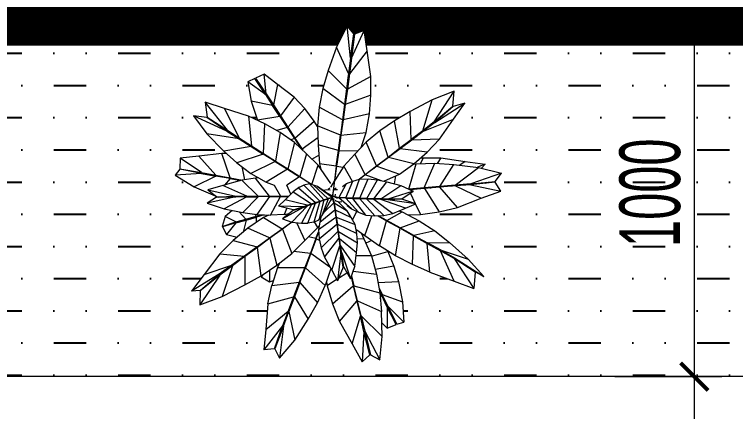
# Model space of a CAD drawing. Header units: inches. Extents: x 274208 to 641690, y -81912 to 129129.
# Drawn here: x 416568 to 418530, y 95626 to 96706 of the extents above; entities that cross this region are included whole.
import ezdxf

# ---------------------------------------------------------------- set-up
doc = ezdxf.new("R2010")
doc.units = ezdxf.units.IN
doc.header["$MEASUREMENT"] = 0
doc.set_wipeout_variables(frame=1)
doc.header["$PDMODE"] = 3
doc.linetypes.add('$1$HIDDEN', pattern=[0.375, 0.25, -0.125])
for name, color, linetype, lineweight in [('03.Manh', 251, 'Continuous', 13), ('08.Dim', 156, 'Continuous', 15), ('NOI THAT-Interior', 8, 'Continuous', 13)]:
    doc.layers.add(name, color=color, linetype=linetype, lineweight=lineweight)
doc.layers.add('1.TKC-VatLieu', color=7, linetype='Continuous')
doc.styles.add('TT5_Text Dim', font='hoatbif.shx', dxfattribs={"width": 0.6})
doc.dimstyles.new('TT5_Dim 1-75', dxfattribs={"dimscale": 75, "dimtxt": 2.2, "dimasz": 1, "dimexe": 1, "dimexo": 0.5, "dimgap": 0.5, "dimtad": 1, "dimdec": 0, "dimzin": 0, "dimdsep": 46, "dimtxsty": 'TT5_Text Dim', "dimblk": 'ARCHTICK', "dimcen": 0, "dimdle": 1, "dimclrd": 256, "dimclre": 256, "dimclrt": 1, "dimadec": 0, "dimazin": 0, "dimtfac": 0.015, "dimtdec": 0, "dimtix": 1, "dimtmove": 2, "dimatfit": 3, "dimldrblk": 'DOT', "dimfxl": 1, "dimtolj": 1, "dimtzin": 0, "dimlwd": -1, "dimlwe": -1, "dimarcsym": 1})

# ---------------------------------------------------------------- blocks, each defined once
blk = doc.blocks.new('cay03')
at = {"color": 0}
blk.add_wipeout([(-14565.900601, -4425.866432), (-14565.900405, -4425.866554), (-14565.899488, -4425.867263), (-14565.898872, -4425.867984), (-14565.898434, -4425.868509), (-14565.898586, -4425.868885), (-14565.898705, -4425.869177), (-14565.899496, -4425.869074), (-14565.900276, -4425.868845), (-14565.900106, -4425.869202), (-14565.899467, -4425.87094), (-14565.900075, -4425.870874), (-14565.90009, -4425.870892), (-14565.900004, -4425.871424), (-14565.900754, -4425.870915), (-14565.901476, -4425.870262), (-14565.901562, -4425.870343), (-14565.901683, -4425.872041), (-14565.902136, -4425.872073), (-14565.902366, -4425.872273), (-14565.902865, -4425.87152), (-14565.903272, -4425.870681), (-14565.903292, -4425.870639), (-14565.903307, -4425.87062), (-14565.903307, -4425.870596), (-14565.903325, -4425.87055), (-14565.903323, -4425.870624), (-14565.903551, -4425.871014), (-14565.903809, -4425.870336), (-14565.903885, -4425.87001), (-14565.904121, -4425.870313), (-14565.904514, -4425.870441), (-14565.904355, -4425.869892), (-14565.904259, -4425.869473), (-14565.904162, -4425.869056), (-14565.904107, -4425.868815), (-14565.904116, -4425.868721), (-14565.904194, -4425.869049), (-14565.904296, -4425.869467), (-14565.904396, -4425.869884), (-14565.904537, -4425.87044), (-14565.904843, -4425.870286), (-14565.904969, -4425.869854), (-14565.905617, -4425.870584), (-14565.907087, -4425.871798), (-14565.907068, -4425.871447), (-14565.907089, -4425.871437), (-14565.907649, -4425.871482), (-14565.907355, -4425.87056), (-14565.906919, -4425.86963), (-14565.90658, -4425.868963), (-14565.906603, -4425.868961), (-14565.906557, -4425.868924), (-14565.906517, -4425.868858), (-14565.906623, -4425.868949), (-14565.906828, -4425.868622), (-14565.906786, -4425.868456), (-14565.906983, -4425.868526), (-14565.907717, -4425.868718), (-14565.908748, -4425.868848), (-14565.909578, -4425.868957), (-14565.909543, -4425.868532), (-14565.909556, -4425.868513), (-14565.909556, -4425.868513), (-14565.909556, -4425.868513), (-14565.909556, -4425.868513), (-14565.909556, -4425.868513), (-14565.909556, -4425.868513), (-14565.909556, -4425.868513), (-14565.909556, -4425.868513), (-14565.909556, -4425.868513), (-14565.909556, -4425.868513), (-14565.909556, -4425.868513), (-14565.909543, -4425.868532), (-14565.909556, -4425.868513), (-14565.909938, -4425.868335), (-14565.90923, -4425.867689), (-14565.908401, -4425.867113), (-14565.907754, -4425.866717), (-14565.907073, -4425.866378), (-14565.906924, -4425.866321), (-14565.907089, -4425.866294), (-14565.907828, -4425.866105), (-14565.908543, -4425.865851), (-14565.909468, -4425.865381), (-14565.910218, -4425.865006), (-14565.90995, -4425.864673), (-14565.908988, -4425.864883), (-14565.908369, -4425.865001), (-14565.90775, -4425.86512), (-14565.907499, -4425.865168), (-14565.907567, -4425.865123), (-14565.907743, -4425.865088), (-14565.908361, -4425.864965), (-14565.908979, -4425.864842), (-14565.909949, -4425.86465), (-14565.910165, -4425.864289), (-14565.909218, -4425.864152), (-14565.90867, -4425.864145), (-14565.908891, -4425.863939), (-14565.908755, -4425.86356), (-14565.90804, -4425.863895), (-14565.90754, -4425.864116), (-14565.90739, -4425.864183), (-14565.907267, -4425.864199), (-14565.907524, -4425.864082), (-14565.908021, -4425.863857), (-14565.908748, -4425.863537), (-14565.908681, -4425.863248), (-14565.907858, -4425.863266), (-14565.90703, -4425.863407), (-14565.906403, -4425.863563), (-14565.905792, -4425.863786), (-14565.905764, -4425.8638), (-14565.905982, -4425.863476), (-14565.906363, -4425.86281), (-14565.906702, -4425.862123), (-14565.907102, -4425.861151), (-14565.907429, -4425.860366), (-14565.906774, -4425.860285), (-14565.906187, -4425.861113), (-14565.905859, -4425.861647), (-14565.905531, -4425.862183), (-14565.905204, -4425.862718), (-14565.904876, -4425.863254), (-14565.904548, -4425.863788), (-14565.904336, -4425.864138), (-14565.904335, -4425.864114), (-14565.904536, -4425.863779), (-14565.90486, -4425.863242), (-14565.905186, -4425.862704), (-14565.90551, -4425.862167), (-14565.905834, -4425.861629), (-14565.90616, -4425.861092), (-14565.90676, -4425.86027), (-14565.906961, -4425.859937), (-14565.906239, -4425.860544), (-14565.905526, -4425.861271), (-14565.905041, -4425.861852), (-14565.904601, -4425.862474), (-14565.904351, -4425.862903), (-14565.904347, -4425.862404), (-14565.904269, -4425.861646), (-14565.904123, -4425.860901), (-14565.903794, -4425.859917), (-14565.903534, -4425.85912), (-14565.903166, -4425.859336), (-14565.903191, -4425.859721), (-14565.903157, -4425.859649), (-14565.903142, -4425.859333), (-14565.902817, -4425.859066), (-14565.902581, -4425.859855), (-14565.902419, -4425.859708), (-14565.90228, -4425.860505), (-14565.902101, -4425.861491), (-14565.902062, -4425.862198), (-14565.902068, -4425.862308), (-14565.901841, -4425.862028), (-14565.901344, -4425.861519), (-14565.900555, -4425.860921), (-14565.899921, -4425.860432), (-14565.900041, -4425.860906), (-14565.900661, -4425.86167), (-14565.900689, -4425.861709), (-14565.900645, -4425.861715), (-14565.900632, -4425.861696), (-14565.900023, -4425.860918), (-14565.899427, -4425.860837), (-14565.899734, -4425.861746), (-14565.900178, -4425.862652), (-14565.900522, -4425.863304), (-14565.900911, -4425.863919), (-14565.901347, -4425.864486), (-14565.901547, -4425.864692), (-14565.900949, -4425.864465), (-14565.900203, -4425.864304), (-14565.899447, -4425.864215), (-14565.898689, -4425.864193), (-14565.897656, -4425.8643), (-14565.896821, -4425.864381), (-14565.896951, -4425.864786), (-14565.897924, -4425.864938), (-14565.898545, -4425.86505), (-14565.89885, -4425.865105), (-14565.898668, -4425.865109), (-14565.898539, -4425.865087), (-14565.897918, -4425.864978), (-14565.896944, -4425.864808), (-14565.896613, -4425.865068), (-14565.897447, -4425.865537), (-14565.898383, -4425.865911), (-14565.899104, -4425.866152), (-14565.899844, -4425.866328)], dxfattribs=at)
for p, q in [((-14565.902817, -4425.859066), (-14565.903188, -4425.86032)), ((-14565.903142, -4425.859333), (-14565.902817, -4425.859066)), ((-14565.902542, -4425.859983), (-14565.902817, -4425.859066)), ((-14565.903794, -4425.859917), (-14565.903534, -4425.85912)), ((-14565.903231, -4425.860318), (-14565.903534, -4425.85912)), ((-14565.903534, -4425.85912), (-14565.903166, -4425.859336)), ((-14565.903166, -4425.859336), (-14565.903231, -4425.860318)), ((-14565.903188, -4425.86032), (-14565.903142, -4425.859333)), ((-14565.903192, -4425.859721), (-14565.903158, -4425.859653)), ((-14565.906961, -4425.859937), (-14565.906239, -4425.860544)), ((-14565.90616, -4425.861092), (-14565.906961, -4425.859937)), ((-14565.90676, -4425.86027), (-14565.906961, -4425.859937)), ((-14565.904123, -4425.860901), (-14565.903794, -4425.859917)), ((-14565.903256, -4425.860947), (-14565.903794, -4425.859917)), ((-14565.90322, -4425.86095), (-14565.902542, -4425.859983)), ((-14565.902582, -4425.859856), (-14565.902419, -4425.859708)), ((-14565.902381, -4425.860979), (-14565.902542, -4425.859983)), ((-14565.902419, -4425.859708), (-14565.902538, -4425.860017)), ((-14565.90228, -4425.860505), (-14565.902419, -4425.859708)), ((-14565.906774, -4425.860285), (-14565.907429, -4425.860366)), ((-14565.906774, -4425.860285), (-14565.906187, -4425.861113)), ((-14565.90616, -4425.861092), (-14565.90676, -4425.86027)), ((-14565.906187, -4425.861113), (-14565.907429, -4425.860366)), ((-14565.907102, -4425.861151), (-14565.907429, -4425.860366)), ((-14565.906239, -4425.860544), (-14565.905526, -4425.861271)), ((-14565.905834, -4425.861629), (-14565.906239, -4425.860544)), ((-14565.903231, -4425.860318), (-14565.903256, -4425.860947)), ((-14565.903188, -4425.86032), (-14565.90322, -4425.86095)), ((-14565.90228, -4425.860505), (-14565.902423, -4425.860727)), ((-14565.902101, -4425.861491), (-14565.90228, -4425.860505)), ((-14565.900661, -4425.86167), (-14565.899921, -4425.860432)), ((-14565.900555, -4425.860921), (-14565.899921, -4425.860432)), ((-14565.899921, -4425.860432), (-14565.900041, -4425.860906)), ((-14565.900632, -4425.861696), (-14565.899427, -4425.860837)), ((-14565.900023, -4425.860918), (-14565.899427, -4425.860837)), ((-14565.899427, -4425.860837), (-14565.899734, -4425.861746)), ((-14565.907102, -4425.861151), (-14565.905859, -4425.861647)), ((-14565.906702, -4425.862123), (-14565.907102, -4425.861151)), ((-14565.906187, -4425.861113), (-14565.905859, -4425.861647)), ((-14565.905834, -4425.861629), (-14565.90616, -4425.861092)), ((-14565.904269, -4425.861646), (-14565.904123, -4425.860901)), ((-14565.904123, -4425.860901), (-14565.903283, -4425.861577)), ((-14565.903256, -4425.860947), (-14565.903283, -4425.861577)), ((-14565.903231, -4425.861156), (-14565.903262, -4425.861077)), ((-14565.90322, -4425.86095), (-14565.90325, -4425.861578)), ((-14565.90325, -4425.861578), (-14565.902381, -4425.860979)), ((-14565.902302, -4425.861735), (-14565.902381, -4425.860979)), ((-14565.901344, -4425.861519), (-14565.900555, -4425.860921)), ((-14565.900994, -4425.862153), (-14565.900555, -4425.860921)), ((-14565.900041, -4425.860906), (-14565.900661, -4425.86167)), ((-14565.900632, -4425.861696), (-14565.900023, -4425.860918)), ((-14565.90551, -4425.862167), (-14565.905526, -4425.861271)), ((-14565.905041, -4425.861852), (-14565.905526, -4425.861271)), ((-14565.905531, -4425.862183), (-14565.905859, -4425.861647)), ((-14565.905834, -4425.861629), (-14565.90551, -4425.862167)), ((-14565.904347, -4425.862404), (-14565.904269, -4425.861646)), ((-14565.903308, -4425.862206), (-14565.904269, -4425.861646)), ((-14565.903283, -4425.861577), (-14565.903308, -4425.862206)), ((-14565.90325, -4425.861578), (-14565.90328, -4425.862208)), ((-14565.90328, -4425.862208), (-14565.902302, -4425.861735)), ((-14565.902101, -4425.861491), (-14565.902312, -4425.861646)), ((-14565.902292, -4425.862496), (-14565.902302, -4425.861735)), ((-14565.902062, -4425.862198), (-14565.902101, -4425.861491)), ((-14565.901841, -4425.862028), (-14565.901344, -4425.861519)), ((-14565.901344, -4425.861519), (-14565.901328, -4425.862638)), ((-14565.900661, -4425.86167), (-14565.900994, -4425.862153)), ((-14565.900632, -4425.861696), (-14565.900968, -4425.862178)), ((-14565.90069, -4425.861709), (-14565.900646, -4425.861715)), ((-14565.905041, -4425.861852), (-14565.905186, -4425.862704)), ((-14565.904601, -4425.862474), (-14565.905041, -4425.861852)), ((-14565.90327, -4425.861991), (-14565.903299, -4425.861957)), ((-14565.902292, -4425.862586), (-14565.901841, -4425.862028)), ((-14565.901841, -4425.862028), (-14565.901661, -4425.863121)), ((-14565.900968, -4425.862178), (-14565.899734, -4425.861746)), ((-14565.900869, -4425.861969), (-14565.900805, -4425.861943)), ((-14565.899734, -4425.861746), (-14565.900178, -4425.862652)), ((-14565.906702, -4425.862123), (-14565.905531, -4425.862183)), ((-14565.906702, -4425.862123), (-14565.906363, -4425.86281)), ((-14565.905204, -4425.862718), (-14565.905531, -4425.862183)), ((-14565.905186, -4425.862704), (-14565.90551, -4425.862167)), ((-14565.903308, -4425.862206), (-14565.903334, -4425.862801)), ((-14565.90328, -4425.862208), (-14565.903311, -4425.862837)), ((-14565.902062, -4425.862198), (-14565.902295, -4425.862321)), ((-14565.902068, -4425.862309), (-14565.902062, -4425.862198)), ((-14565.900994, -4425.862153), (-14565.901328, -4425.862638)), ((-14565.900968, -4425.862178), (-14565.901306, -4425.862659)), ((-14565.90486, -4425.863242), (-14565.904601, -4425.862474)), ((-14565.904216, -4425.863136), (-14565.904601, -4425.862474)), ((-14565.904351, -4425.862906), (-14565.904347, -4425.862404)), ((-14565.903923, -4425.862586), (-14565.904347, -4425.862404)), ((-14565.90407, -4425.863003), (-14565.903918, -4425.862577)), ((-14565.903918, -4425.862577), (-14565.903703, -4425.863134)), ((-14565.903918, -4425.862577), (-14565.903708, -4425.863705)), ((-14565.903915, -4425.862589), (-14565.903473, -4425.862777)), ((-14565.903302, -4425.862632), (-14565.903325, -4425.862611)), ((-14565.903311, -4425.862837), (-14565.902292, -4425.862496)), ((-14565.902686, -4425.863192), (-14565.902292, -4425.862586)), ((-14565.902301, -4425.8626), (-14565.902292, -4425.862496)), ((-14565.902292, -4425.862586), (-14565.901996, -4425.863606)), ((-14565.901188, -4425.862434), (-14565.901136, -4425.862417)), ((-14565.906363, -4425.86281), (-14565.905204, -4425.862718)), ((-14565.906363, -4425.86281), (-14565.905982, -4425.863476)), ((-14565.904876, -4425.863254), (-14565.905204, -4425.862718)), ((-14565.905186, -4425.862704), (-14565.90486, -4425.863242)), ((-14565.903685, -4425.863134), (-14565.903404, -4425.86266)), ((-14565.903404, -4425.86266), (-14565.903675, -4425.863707)), ((-14565.903151, -4425.863158), (-14565.903404, -4425.86266)), ((-14565.903311, -4425.862837), (-14565.903312, -4425.862843)), ((-14565.901328, -4425.862638), (-14565.901661, -4425.863121)), ((-14565.901642, -4425.86314), (-14565.901306, -4425.862659)), ((-14565.901497, -4425.862882), (-14565.901456, -4425.862873)), ((-14565.901306, -4425.862659), (-14565.900178, -4425.862652)), ((-14565.900178, -4425.862652), (-14565.900522, -4425.863304)), ((-14565.904536, -4425.863779), (-14565.904216, -4425.863136)), ((-14565.904265, -4425.863527), (-14565.90407, -4425.863003)), ((-14565.90417, -4425.863268), (-14565.904216, -4425.863136)), ((-14565.90407, -4425.863003), (-14565.903685, -4425.863987)), ((-14565.903703, -4425.863134), (-14565.903708, -4425.863705)), ((-14565.903685, -4425.863134), (-14565.903675, -4425.863707)), ((-14565.903657, -4425.863989), (-14565.903151, -4425.863158)), ((-14565.902983, -4425.863712), (-14565.903151, -4425.863158)), ((-14565.90295, -4425.863836), (-14565.902686, -4425.863192)), ((-14565.90233, -4425.864089), (-14565.902686, -4425.863192)), ((-14565.901661, -4425.863121), (-14565.901996, -4425.863606)), ((-14565.90198, -4425.863619), (-14565.901642, -4425.86314)), ((-14565.901642, -4425.86314), (-14565.900522, -4425.863304)), ((-14565.908748, -4425.863537), (-14565.908681, -4425.863248)), ((-14565.908681, -4425.863248), (-14565.908021, -4425.863857)), ((-14565.907858, -4425.863266), (-14565.908681, -4425.863248)), ((-14565.907524, -4425.864082), (-14565.907858, -4425.863266)), ((-14565.90703, -4425.863407), (-14565.907858, -4425.863266)), ((-14565.906403, -4425.863563), (-14565.90703, -4425.863407)), ((-14565.907028, -4425.864231), (-14565.90703, -4425.863407)), ((-14565.905982, -4425.863476), (-14565.904876, -4425.863254)), ((-14565.905982, -4425.863476), (-14565.905556, -4425.864109)), ((-14565.904548, -4425.863788), (-14565.904876, -4425.863254)), ((-14565.90486, -4425.863242), (-14565.904536, -4425.863779)), ((-14565.904154, -4425.863228), (-14565.904188, -4425.863217)), ((-14565.903706, -4425.863361), (-14565.903682, -4425.863368)), ((-14565.903076, -4425.86341), (-14565.902748, -4425.86334)), ((-14565.901782, -4425.863296), (-14565.901747, -4425.863289)), ((-14565.900522, -4425.863304), (-14565.900911, -4425.863919)), ((-14565.908891, -4425.863939), (-14565.908755, -4425.86356)), ((-14565.908755, -4425.86356), (-14565.90804, -4425.863895)), ((-14565.908748, -4425.863537), (-14565.908021, -4425.863857)), ((-14565.906403, -4425.863563), (-14565.906503, -4425.864322)), ((-14565.905792, -4425.863786), (-14565.906403, -4425.863563)), ((-14565.905957, -4425.864451), (-14565.905792, -4425.863786)), ((-14565.905766, -4425.863799), (-14565.905792, -4425.863786)), ((-14565.905556, -4425.864109), (-14565.904548, -4425.863788)), ((-14565.904337, -4425.864136), (-14565.904548, -4425.863788)), ((-14565.904536, -4425.863779), (-14565.904337, -4425.864112)), ((-14565.904328, -4425.863891), (-14565.904265, -4425.863527)), ((-14565.903662, -4425.86427), (-14565.904265, -4425.863527)), ((-14565.903708, -4425.863705), (-14565.903685, -4425.863987)), ((-14565.903675, -4425.863707), (-14565.903657, -4425.863989)), ((-14565.903638, -4425.864272), (-14565.902983, -4425.863712)), ((-14565.902881, -4425.864092), (-14565.902983, -4425.863712)), ((-14565.901996, -4425.863606), (-14565.90233, -4425.864089)), ((-14565.902316, -4425.8641), (-14565.90198, -4425.863619)), ((-14565.902068, -4425.863711), (-14565.902041, -4425.863706)), ((-14565.90198, -4425.863619), (-14565.900911, -4425.863919)), ((-14565.90804, -4425.863895), (-14565.908891, -4425.863939)), ((-14565.908669, -4425.864147), (-14565.908891, -4425.863939)), ((-14565.90804, -4425.863895), (-14565.90754, -4425.864116)), ((-14565.908021, -4425.863857), (-14565.907524, -4425.864082)), ((-14565.90434, -4425.864252), (-14565.904328, -4425.863891)), ((-14565.90364, -4425.864553), (-14565.904328, -4425.863891)), ((-14565.903685, -4425.863987), (-14565.903662, -4425.86427)), ((-14565.903655, -4425.864043), (-14565.903682, -4425.864037)), ((-14565.903657, -4425.863989), (-14565.903638, -4425.864272)), ((-14565.902927, -4425.863927), (-14565.902663, -4425.864572)), ((-14565.900911, -4425.863919), (-14565.901347, -4425.864486)), ((-14565.910165, -4425.864289), (-14565.909218, -4425.864152)), ((-14565.908979, -4425.864842), (-14565.910165, -4425.864289)), ((-14565.909949, -4425.86465), (-14565.910165, -4425.864289)), ((-14565.909218, -4425.864152), (-14565.908209, -4425.86414)), ((-14565.908361, -4425.864965), (-14565.909218, -4425.864152)), ((-14565.90745, -4425.864175), (-14565.908209, -4425.86414)), ((-14565.907743, -4425.865088), (-14565.908209, -4425.86414)), ((-14565.907679, -4425.864165), (-14565.90754, -4425.864116)), ((-14565.90739, -4425.864183), (-14565.90754, -4425.864116)), ((-14565.907266, -4425.8642), (-14565.907524, -4425.864082)), ((-14565.906696, -4425.864275), (-14565.90745, -4425.864175)), ((-14565.907127, -4425.86521), (-14565.90745, -4425.864175)), ((-14565.905952, -4425.864451), (-14565.906696, -4425.864275)), ((-14565.90653, -4425.865218), (-14565.906696, -4425.864275)), ((-14565.905113, -4425.864692), (-14565.905556, -4425.864109)), ((-14565.905113, -4425.864692), (-14565.904327, -4425.864368)), ((-14565.90434, -4425.864252), (-14565.903618, -4425.864836)), ((-14565.904297, -4425.864611), (-14565.90434, -4425.864252)), ((-14565.903662, -4425.86427), (-14565.90364, -4425.864553)), ((-14565.903638, -4425.864272), (-14565.90362, -4425.864554)), ((-14565.90362, -4425.864554), (-14565.902881, -4425.864092)), ((-14565.902826, -4425.864459), (-14565.902881, -4425.864092)), ((-14565.90233, -4425.864089), (-14565.902663, -4425.864572)), ((-14565.902653, -4425.864581), (-14565.902316, -4425.8641)), ((-14565.902401, -4425.864216), (-14565.902422, -4425.864222)), ((-14565.902405, -4425.864227), (-14565.902401, -4425.864216)), ((-14565.902401, -4425.864216), (-14565.902387, -4425.86417)), ((-14565.902358, -4425.864128), (-14565.902334, -4425.864126)), ((-14565.902316, -4425.8641), (-14565.901347, -4425.864486)), ((-14565.900949, -4425.864465), (-14565.900203, -4425.864304)), ((-14565.900203, -4425.864304), (-14565.900403, -4425.865386)), ((-14565.900203, -4425.864304), (-14565.899447, -4425.864215)), ((-14565.899447, -4425.864215), (-14565.899784, -4425.865274)), ((-14565.899447, -4425.864215), (-14565.898689, -4425.864193)), ((-14565.898689, -4425.864193), (-14565.899165, -4425.865162)), ((-14565.898689, -4425.864193), (-14565.897656, -4425.8643)), ((-14565.897656, -4425.8643), (-14565.898545, -4425.86505)), ((-14565.897656, -4425.8643), (-14565.896821, -4425.864381)), ((-14565.908979, -4425.864842), (-14565.909949, -4425.86465)), ((-14565.90524, -4425.864735), (-14565.905952, -4425.864451)), ((-14565.905952, -4425.864451), (-14565.905916, -4425.865071)), ((-14565.905329, -4425.864411), (-14565.905421, -4425.864663)), ((-14565.904297, -4425.864611), (-14565.903595, -4425.865119)), ((-14565.904157, -4425.864904), (-14565.904297, -4425.864611)), ((-14565.90364, -4425.864553), (-14565.903618, -4425.864836)), ((-14565.90362, -4425.864554), (-14565.9036, -4425.864837)), ((-14565.9036, -4425.864837), (-14565.902826, -4425.864459)), ((-14565.902833, -4425.864838), (-14565.902653, -4425.864581)), ((-14565.902663, -4425.864572), (-14565.902827, -4425.864811)), ((-14565.902826, -4425.864814), (-14565.902826, -4425.864459)), ((-14565.902683, -4425.8646), (-14565.902692, -4425.864635)), ((-14565.902653, -4425.864581), (-14565.901812, -4425.864964)), ((-14565.901347, -4425.864486), (-14565.901812, -4425.864964)), ((-14565.901545, -4425.864691), (-14565.900949, -4425.864465)), ((-14565.901023, -4425.865498), (-14565.900949, -4425.864465)), ((-14565.897924, -4425.864938), (-14565.896821, -4425.864381)), ((-14565.896821, -4425.864381), (-14565.896951, -4425.864786)), ((-14565.90995, -4425.864673), (-14565.910218, -4425.865006)), ((-14565.908988, -4425.864883), (-14565.910218, -4425.865006)), ((-14565.90995, -4425.864673), (-14565.908988, -4425.864883)), ((-14565.908988, -4425.864883), (-14565.908369, -4425.865001)), ((-14565.908361, -4425.864965), (-14565.908979, -4425.864842)), ((-14565.90524, -4425.864735), (-14565.905252, -4425.865006)), ((-14565.905005, -4425.864834), (-14565.90524, -4425.864735)), ((-14565.904847, -4425.865038), (-14565.905113, -4425.864692)), ((-14565.904157, -4425.864904), (-14565.903573, -4425.865402)), ((-14565.904009, -4425.865188), (-14565.904157, -4425.864904)), ((-14565.903628, -4425.864712), (-14565.903609, -4425.864714)), ((-14565.903595, -4425.865119), (-14565.903618, -4425.864836)), ((-14565.9036, -4425.864837), (-14565.903581, -4425.865119)), ((-14565.903581, -4425.865119), (-14565.902826, -4425.864814)), ((-14565.902897, -4425.865087), (-14565.902826, -4425.864814)), ((-14565.90277, -4425.864747), (-14565.902784, -4425.864747)), ((-14565.901642, -4425.86561), (-14565.901666, -4425.864814)), ((-14565.897924, -4425.864938), (-14565.898545, -4425.86505)), ((-14565.896951, -4425.864786), (-14565.897924, -4425.864938)), ((-14565.897918, -4425.864978), (-14565.896944, -4425.864808)), ((-14565.896944, -4425.864808), (-14565.896613, -4425.865068)), ((-14565.909468, -4425.865381), (-14565.910218, -4425.865006)), ((-14565.909468, -4425.865381), (-14565.908369, -4425.865001)), ((-14565.908543, -4425.865851), (-14565.90775, -4425.86512)), ((-14565.90775, -4425.86512), (-14565.908369, -4425.865001)), ((-14565.908361, -4425.864965), (-14565.907743, -4425.865088)), ((-14565.907828, -4425.866105), (-14565.907131, -4425.865238)), ((-14565.907131, -4425.865238), (-14565.90775, -4425.86512)), ((-14565.907743, -4425.865088), (-14565.907127, -4425.86521)), ((-14565.907565, -4425.865124), (-14565.907499, -4425.865168)), ((-14565.906767, -4425.865309), (-14565.907131, -4425.865238)), ((-14565.906723, -4425.865291), (-14565.907127, -4425.86521)), ((-14565.907127, -4425.86524), (-14565.907107, -4425.865215)), ((-14565.906848, -4425.865339), (-14565.906348, -4425.865149)), ((-14565.906348, -4425.865149), (-14565.905786, -4425.865048)), ((-14565.905487, -4425.865685), (-14565.906348, -4425.865149)), ((-14565.905786, -4425.865048), (-14565.9054, -4425.865003)), ((-14565.905196, -4425.865717), (-14565.905786, -4425.865048)), ((-14565.904904, -4425.865751), (-14565.9054, -4425.865003)), ((-14565.9054, -4425.865003), (-14565.905023, -4425.865008)), ((-14565.905023, -4425.865008), (-14565.904656, -4425.865068)), ((-14565.904613, -4425.865784), (-14565.905023, -4425.865008)), ((-14565.904656, -4425.865068), (-14565.904368, -4425.865211)), ((-14565.904321, -4425.865818), (-14565.904656, -4425.865068)), ((-14565.904467, -4425.865163), (-14565.904119, -4425.864979)), ((-14565.904028, -4425.865851), (-14565.904368, -4425.865211)), ((-14565.904368, -4425.865211), (-14565.904089, -4425.865363)), ((-14565.904009, -4425.865188), (-14565.903552, -4425.865684)), ((-14565.903872, -4425.865357), (-14565.904009, -4425.865188)), ((-14565.903573, -4425.865402), (-14565.903595, -4425.865119)), ((-14565.903581, -4425.865119), (-14565.903563, -4425.865402)), ((-14565.903563, -4425.865402), (-14565.902897, -4425.865087)), ((-14565.902977, -4425.86535), (-14565.902897, -4425.865087)), ((-14565.902904, -4425.865108), (-14565.902279, -4425.865429)), ((-14565.901812, -4425.864964), (-14565.902279, -4425.865429)), ((-14565.899165, -4425.865162), (-14565.899784, -4425.865274)), ((-14565.899159, -4425.865194), (-14565.899779, -4425.865302)), ((-14565.899618, -4425.865244), (-14565.899586, -4425.865268)), ((-14565.898545, -4425.86505), (-14565.899165, -4425.865162)), ((-14565.899162, -4425.865162), (-14565.899115, -4425.865187)), ((-14565.898539, -4425.865087), (-14565.899159, -4425.865194)), ((-14565.899159, -4425.865194), (-14565.898383, -4425.865911)), ((-14565.898973, -4425.865128), (-14565.898771, -4425.865129)), ((-14565.898851, -4425.865105), (-14565.898664, -4425.86511)), ((-14565.897918, -4425.864978), (-14565.898539, -4425.865087)), ((-14565.898539, -4425.865087), (-14565.897447, -4425.865537)), ((-14565.897918, -4425.864978), (-14565.896613, -4425.865068)), ((-14565.896613, -4425.865068), (-14565.897447, -4425.865537)), ((-14565.908543, -4425.865851), (-14565.909468, -4425.865381)), ((-14565.906363, -4425.865596), (-14565.906848, -4425.865339)), ((-14565.905779, -4425.865652), (-14565.906848, -4425.865339)), ((-14565.906801, -4425.865824), (-14565.906587, -4425.865478)), ((-14565.904089, -4425.865363), (-14565.903716, -4425.865696)), ((-14565.903737, -4425.865884), (-14565.904089, -4425.865363)), ((-14565.903573, -4425.865402), (-14565.903552, -4425.865684)), ((-14565.903563, -4425.865402), (-14565.903544, -4425.865684)), ((-14565.903544, -4425.865684), (-14565.902977, -4425.86535)), ((-14565.902279, -4425.865429), (-14565.903099, -4425.866002)), ((-14565.903091, -4425.865518), (-14565.902977, -4425.86535)), ((-14565.902262, -4425.865724), (-14565.90231, -4425.865451)), ((-14565.901023, -4425.865498), (-14565.901642, -4425.86561)), ((-14565.90164, -4425.865625), (-14565.90102, -4425.865518)), ((-14565.900403, -4425.865386), (-14565.901023, -4425.865498)), ((-14565.900399, -4425.865409), (-14565.90102, -4425.865518)), ((-14565.90102, -4425.865518), (-14565.900601, -4425.866432)), ((-14565.900986, -4425.865492), (-14565.900971, -4425.86551)), ((-14565.900529, -4425.865409), (-14565.900511, -4425.865429)), ((-14565.899784, -4425.865274), (-14565.900403, -4425.865386)), ((-14565.899779, -4425.865302), (-14565.900399, -4425.865409)), ((-14565.900399, -4425.865409), (-14565.899844, -4425.866328)), ((-14565.900077, -4425.865328), (-14565.900055, -4425.86535)), ((-14565.899779, -4425.865302), (-14565.899104, -4425.866152)), ((-14565.897447, -4425.865537), (-14565.898383, -4425.865911)), ((-14565.906363, -4425.865615), (-14565.906907, -4425.865875)), ((-14565.905781, -4425.865683), (-14565.906907, -4425.865875)), ((-14565.906465, -4425.866085), (-14565.905488, -4425.865713)), ((-14565.906363, -4425.865596), (-14565.905779, -4425.865652)), ((-14565.906363, -4425.865615), (-14565.905781, -4425.865683)), ((-14565.905982, -4425.865661), (-14565.90597, -4425.865634)), ((-14565.905919, -4425.866351), (-14565.905196, -4425.865742)), ((-14565.905781, -4425.865683), (-14565.905488, -4425.865713)), ((-14565.905779, -4425.865652), (-14565.905487, -4425.865685)), ((-14565.905543, -4425.866473), (-14565.904904, -4425.865772)), ((-14565.905196, -4425.865742), (-14565.905488, -4425.865713)), ((-14565.905487, -4425.865685), (-14565.905196, -4425.865717)), ((-14565.905317, -4425.865704), (-14565.905325, -4425.86573)), ((-14565.905196, -4425.865717), (-14565.904904, -4425.865751)), ((-14565.904904, -4425.865772), (-14565.905196, -4425.865742)), ((-14565.905167, -4425.866546), (-14565.904612, -4425.865801)), ((-14565.904904, -4425.865751), (-14565.904613, -4425.865784)), ((-14565.904612, -4425.865801), (-14565.904904, -4425.865772)), ((-14565.904799, -4425.866561), (-14565.904322, -4425.865832)), ((-14565.904672, -4425.865778), (-14565.904676, -4425.865796)), ((-14565.904321, -4425.865818), (-14565.904613, -4425.865784)), ((-14565.904322, -4425.865832), (-14565.904612, -4425.865801)), ((-14565.90403, -4425.865862), (-14565.904322, -4425.865832)), ((-14565.904028, -4425.865851), (-14565.904321, -4425.865818)), ((-14565.903716, -4425.865696), (-14565.903697, -4425.865566)), ((-14565.90367, -4425.865819), (-14565.903714, -4425.86568)), ((-14565.903639, -4425.865805), (-14565.903662, -4425.86584)), ((-14565.903573, -4425.86573), (-14565.90351, -4425.865828)), ((-14565.903552, -4425.865586), (-14565.90356, -4425.865588)), ((-14565.90351, -4425.865828), (-14565.903552, -4425.865684)), ((-14565.903544, -4425.865684), (-14565.903507, -4425.865829)), ((-14565.903542, -4425.865722), (-14565.903519, -4425.865784)), ((-14565.903536, -4425.865744), (-14565.903517, -4425.865796)), ((-14565.90351, -4425.865828), (-14565.903462, -4425.86594)), ((-14565.903507, -4425.865829), (-14565.903393, -4425.865806)), ((-14565.903507, -4425.865829), (-14565.903462, -4425.86594)), ((-14565.902841, -4425.865828), (-14565.903462, -4425.86594)), ((-14565.903226, -4425.865718), (-14565.903222, -4425.865813)), ((-14565.903222, -4425.865813), (-14565.903196, -4425.865857)), ((-14565.903196, -4425.865857), (-14565.903145, -4425.865767)), ((-14565.90285, -4425.865827), (-14565.902841, -4425.865828)), ((-14565.902841, -4425.865828), (-14565.90285, -4425.865827)), ((-14565.902262, -4425.865724), (-14565.902841, -4425.865828)), ((-14565.90226, -4425.865732), (-14565.90284, -4425.865833)), ((-14565.902405, -4425.86575), (-14565.902403, -4425.865758)), ((-14565.901642, -4425.86561), (-14565.902262, -4425.865724)), ((-14565.90226, -4425.865732), (-14565.90164, -4425.865625)), ((-14565.90226, -4425.865732), (-14565.902137, -4425.866404)), ((-14565.901913, -4425.865673), (-14565.901919, -4425.865661)), ((-14565.90164, -4425.865625), (-14565.901367, -4425.866425)), ((-14565.901434, -4425.86559), (-14565.901444, -4425.865574)), ((-14565.907828, -4425.866105), (-14565.908543, -4425.865851)), ((-14565.907089, -4425.866294), (-14565.907828, -4425.866105)), ((-14565.90685, -4425.865903), (-14565.907089, -4425.866294)), ((-14565.906395, -4425.86612), (-14565.907073, -4425.866378)), ((-14565.906465, -4425.866085), (-14565.906907, -4425.865875)), ((-14565.905919, -4425.866351), (-14565.906465, -4425.866085)), ((-14565.904499, -4425.866492), (-14565.90403, -4425.865862)), ((-14565.903565, -4425.86612), (-14565.904246, -4425.866394)), ((-14565.904101, -4425.866294), (-14565.903738, -4425.865891)), ((-14565.903512, -4425.86595), (-14565.904083, -4425.866281)), ((-14565.904069, -4425.865859), (-14565.904081, -4425.865846)), ((-14565.90401, -4425.865865), (-14565.904033, -4425.865852)), ((-14565.903738, -4425.865891), (-14565.90403, -4425.865862)), ((-14565.903737, -4425.865884), (-14565.904028, -4425.865851)), ((-14565.903825, -4425.865884), (-14565.903824, -4425.865879)), ((-14565.903791, -4425.865878), (-14565.903616, -4425.865911)), ((-14565.903762, -4425.865881), (-14565.903586, -4425.865916)), ((-14565.903743, -4425.865884), (-14565.903743, -4425.865892)), ((-14565.903584, -4425.865916), (-14565.903738, -4425.865891)), ((-14565.903583, -4425.865911), (-14565.903737, -4425.865884)), ((-14565.903584, -4425.865916), (-14565.903648, -4425.866021)), ((-14565.903617, -4425.866288), (-14565.903565, -4425.86612)), ((-14565.903603, -4425.866292), (-14565.903554, -4425.866121)), ((-14565.903583, -4425.865911), (-14565.903596, -4425.865875)), ((-14565.903584, -4425.865916), (-14565.903497, -4425.865935)), ((-14565.903583, -4425.865911), (-14565.903495, -4425.865933)), ((-14565.903583, -4425.866173), (-14565.903553, -4425.866118)), ((-14565.903553, -4425.866114), (-14565.90358, -4425.866166)), ((-14565.903565, -4425.86612), (-14565.903512, -4425.86595)), ((-14565.903554, -4425.866121), (-14565.903504, -4425.865951)), ((-14565.903554, -4425.866121), (-14565.902992, -4425.866683)), ((-14565.903515, -4425.865959), (-14565.903484, -4425.865923)), ((-14565.903484, -4425.865923), (-14565.903512, -4425.86595)), ((-14565.903504, -4425.865951), (-14565.90348, -4425.865923)), ((-14565.903058, -4425.866531), (-14565.903504, -4425.865951)), ((-14565.9034, -4425.866086), (-14565.903504, -4425.865951)), ((-14565.903482, -4425.865926), (-14565.903484, -4425.865923)), ((-14565.903484, -4425.865923), (-14565.903482, -4425.865926)), ((-14565.903483, -4425.865981), (-14565.903482, -4425.86598)), ((-14565.903483, -4425.865981), (-14565.903483, -4425.865981)), ((-14565.90348, -4425.865923), (-14565.9034, -4425.866086)), ((-14565.903462, -4425.86594), (-14565.90348, -4425.865923)), ((-14565.90284, -4425.865833), (-14565.903462, -4425.86594)), ((-14565.903462, -4425.86594), (-14565.903196, -4425.865857)), ((-14565.903286, -4425.866235), (-14565.903462, -4425.86594)), ((-14565.903301, -4425.866216), (-14565.903462, -4425.86594)), ((-14565.90346, -4425.86601), (-14565.90346, -4425.86601)), ((-14565.903459, -4425.866012), (-14565.903459, -4425.86601)), ((-14565.903401, -4425.866086), (-14565.9034, -4425.866088)), ((-14565.9034, -4425.866086), (-14565.903058, -4425.866531)), ((-14565.9034, -4425.866088), (-14565.9034, -4425.866086)), ((-14565.9034, -4425.866086), (-14565.9034, -4425.866088)), ((-14565.903221, -4425.865865), (-14565.90322, -4425.865899)), ((-14565.903212, -4425.866332), (-14565.903191, -4425.866093)), ((-14565.903193, -4425.866096), (-14565.903207, -4425.866025)), ((-14565.903137, -4425.866029), (-14565.903191, -4425.866093)), ((-14565.903099, -4425.866002), (-14565.903097, -4425.866002)), ((-14565.903078, -4425.865958), (-14565.90284, -4425.865833)), ((-14565.902955, -4425.865981), (-14565.902195, -4425.86647)), ((-14565.898383, -4425.865911), (-14565.899104, -4425.866152)), ((-14565.907754, -4425.866717), (-14565.907073, -4425.866378)), ((-14565.906923, -4425.866321), (-14565.907089, -4425.866294)), ((-14565.907073, -4425.866378), (-14565.906325, -4425.867148)), ((-14565.905744, -4425.866903), (-14565.906319, -4425.866157)), ((-14565.906234, -4425.866198), (-14565.906255, -4425.866242)), ((-14565.905543, -4425.866473), (-14565.905919, -4425.866351)), ((-14565.903617, -4425.866288), (-14565.904402, -4425.866519)), ((-14565.904402, -4425.866519), (-14565.904246, -4425.866394)), ((-14565.904246, -4425.866394), (-14565.904083, -4425.866281)), ((-14565.903669, -4425.866458), (-14565.903617, -4425.866288)), ((-14565.903653, -4425.866461), (-14565.903603, -4425.866292)), ((-14565.903639, -4425.866357), (-14565.903614, -4425.866326)), ((-14565.903612, -4425.86627), (-14565.903599, -4425.866277)), ((-14565.902939, -4425.866844), (-14565.903603, -4425.866292)), ((-14565.902137, -4425.866404), (-14565.902362, -4425.866365)), ((-14565.901367, -4425.866425), (-14565.902137, -4425.866404)), ((-14565.901935, -4425.866714), (-14565.901795, -4425.866415)), ((-14565.899844, -4425.866328), (-14565.900601, -4425.866432)), ((-14565.899104, -4425.866152), (-14565.899844, -4425.866328)), ((-14565.905163, -4425.866659), (-14565.905744, -4425.866903)), ((-14565.905158, -4425.866672), (-14565.905737, -4425.86692)), ((-14565.905167, -4425.866546), (-14565.905543, -4425.866473)), ((-14565.905244, -4425.866532), (-14565.905163, -4425.866659)), ((-14565.905216, -4425.867121), (-14565.904707, -4425.866577)), ((-14565.904799, -4425.866561), (-14565.905167, -4425.866546)), ((-14565.905163, -4425.866659), (-14565.904921, -4425.866557)), ((-14565.905158, -4425.866672), (-14565.904892, -4425.866559)), ((-14565.905158, -4425.866672), (-14565.90508, -4425.866975)), ((-14565.904499, -4425.866492), (-14565.904799, -4425.866561)), ((-14565.904642, -4425.866525), (-14565.904707, -4425.866577)), ((-14565.904707, -4425.866577), (-14565.904478, -4425.866707)), ((-14565.904521, -4425.866973), (-14565.903722, -4425.866628)), ((-14565.904303, -4425.866438), (-14565.904499, -4425.866492)), ((-14565.903669, -4425.866458), (-14565.904489, -4425.866737)), ((-14565.904489, -4425.866737), (-14565.904402, -4425.866519)), ((-14565.903775, -4425.866798), (-14565.903722, -4425.866628)), ((-14565.90375, -4425.866802), (-14565.903702, -4425.866631)), ((-14565.903722, -4425.866628), (-14565.903669, -4425.866458)), ((-14565.903702, -4425.866631), (-14565.903653, -4425.866461)), ((-14565.903081, -4425.867296), (-14565.903702, -4425.866631)), ((-14565.902982, -4425.86707), (-14565.903653, -4425.866461)), ((-14565.903058, -4425.866531), (-14565.902992, -4425.866683)), ((-14565.902992, -4425.866683), (-14565.902939, -4425.866844)), ((-14565.90296, -4425.866757), (-14565.902195, -4425.86647)), ((-14565.902195, -4425.86647), (-14565.901714, -4425.86692)), ((-14565.901087, -4425.866429), (-14565.901523, -4425.86709)), ((-14565.900601, -4425.866432), (-14565.901367, -4425.866425)), ((-14565.901064, -4425.867361), (-14565.900405, -4425.866554)), ((-14565.900631, -4425.866432), (-14565.900405, -4425.866554)), ((-14565.900405, -4425.866554), (-14565.899884, -4425.866917)), ((-14565.908401, -4425.867113), (-14565.907754, -4425.866717)), ((-14565.906904, -4425.867393), (-14565.907754, -4425.866717)), ((-14565.905744, -4425.866903), (-14565.906325, -4425.867148)), ((-14565.905737, -4425.86692), (-14565.906316, -4425.86717)), ((-14565.905768, -4425.866934), (-14565.905785, -4425.86692)), ((-14565.905635, -4425.867581), (-14565.905737, -4425.86692)), ((-14565.905295, -4425.866731), (-14565.905307, -4425.866719)), ((-14565.904489, -4425.866737), (-14565.904521, -4425.866973)), ((-14565.904507, -4425.867228), (-14565.904521, -4425.866973)), ((-14565.903775, -4425.866798), (-14565.904507, -4425.867228)), ((-14565.903827, -4425.866968), (-14565.904452, -4425.867628)), ((-14565.90388, -4425.867138), (-14565.903827, -4425.866968)), ((-14565.903849, -4425.867143), (-14565.903799, -4425.866972)), ((-14565.903775, -4425.866798), (-14565.903827, -4425.866968)), ((-14565.903799, -4425.866972), (-14565.90375, -4425.866802)), ((-14565.903799, -4425.866972), (-14565.903538, -4425.86786)), ((-14565.90375, -4425.8668), (-14565.90378, -4425.866813)), ((-14565.903229, -4425.867521), (-14565.90375, -4425.866802)), ((-14565.902939, -4425.866844), (-14565.902982, -4425.86707)), ((-14565.902978, -4425.86673), (-14565.90296, -4425.866757)), ((-14565.902965, -4425.866768), (-14565.902639, -4425.867239)), ((-14565.902629, -4425.867231), (-14565.90296, -4425.866757)), ((-14565.902934, -4425.866795), (-14565.902911, -4425.866846)), ((-14565.902796, -4425.866993), (-14565.902807, -4425.866997)), ((-14565.901714, -4425.86692), (-14565.902629, -4425.867231)), ((-14565.901714, -4425.86692), (-14565.901237, -4425.867383)), ((-14565.899884, -4425.866917), (-14565.900605, -4425.867633)), ((-14565.899884, -4425.866917), (-14565.89941, -4425.867331)), ((-14565.90923, -4425.867689), (-14565.908401, -4425.867113)), ((-14565.907485, -4425.867637), (-14565.908401, -4425.867113)), ((-14565.906904, -4425.867393), (-14565.906325, -4425.867148)), ((-14565.906316, -4425.86717), (-14565.906894, -4425.867418)), ((-14565.906267, -4425.86827), (-14565.906316, -4425.86717)), ((-14565.906022, -4425.86702), (-14565.906053, -4425.867057)), ((-14565.905718, -4425.867673), (-14565.905216, -4425.867121)), ((-14565.904479, -4425.867438), (-14565.905216, -4425.867121)), ((-14565.904452, -4425.867628), (-14565.904507, -4425.867228)), ((-14565.90388, -4425.867138), (-14565.904303, -4425.867988)), ((-14565.90388, -4425.867138), (-14565.903985, -4425.867546)), ((-14565.903966, -4425.867548), (-14565.903849, -4425.867143)), ((-14565.903849, -4425.867143), (-14565.903782, -4425.868135)), ((-14565.902982, -4425.86707), (-14565.903081, -4425.867296)), ((-14565.903021, -4425.867287), (-14565.903068, -4425.867266)), ((-14565.902639, -4425.867239), (-14565.902949, -4425.86777)), ((-14565.902312, -4425.867716), (-14565.902639, -4425.867239)), ((-14565.902297, -4425.867704), (-14565.902629, -4425.867231)), ((-14565.901523, -4425.86709), (-14565.901565, -4425.867066)), ((-14565.901064, -4425.867361), (-14565.901523, -4425.86709)), ((-14565.901076, -4425.867381), (-14565.901508, -4425.867122)), ((-14565.906904, -4425.867393), (-14565.907485, -4425.867637)), ((-14565.906894, -4425.867418), (-14565.907472, -4425.867668)), ((-14565.906983, -4425.868526), (-14565.906894, -4425.867418)), ((-14565.903985, -4425.867546), (-14565.904303, -4425.867988)), ((-14565.903966, -4425.867548), (-14565.903782, -4425.868135)), ((-14565.903905, -4425.867333), (-14565.903933, -4425.867345)), ((-14565.903229, -4425.867521), (-14565.903538, -4425.86786)), ((-14565.903081, -4425.867296), (-14565.903229, -4425.867521)), ((-14565.901237, -4425.867383), (-14565.902297, -4425.867704)), ((-14565.901237, -4425.867383), (-14565.900806, -4425.867945)), ((-14565.901076, -4425.867381), (-14565.90113, -4425.867525)), ((-14565.900618, -4425.867658), (-14565.901076, -4425.867381)), ((-14565.900605, -4425.867633), (-14565.901064, -4425.867361)), ((-14565.89941, -4425.867331), (-14565.900145, -4425.867906)), ((-14565.89941, -4425.867331), (-14565.898872, -4425.867984)), ((-14565.909938, -4425.868335), (-14565.90923, -4425.867689)), ((-14565.908066, -4425.867882), (-14565.90923, -4425.867689)), ((-14565.907485, -4425.867637), (-14565.908066, -4425.867882)), ((-14565.907472, -4425.867668), (-14565.90805, -4425.867916)), ((-14565.907717, -4425.868718), (-14565.907472, -4425.867668)), ((-14565.906172, -4425.868292), (-14565.905718, -4425.867673)), ((-14565.904719, -4425.868009), (-14565.905718, -4425.867673)), ((-14565.904455, -4425.867617), (-14565.904719, -4425.868009)), ((-14565.904705, -4425.868019), (-14565.904451, -4425.867637)), ((-14565.904472, -4425.867669), (-14565.904488, -4425.867665)), ((-14565.904303, -4425.867988), (-14565.904452, -4425.867628)), ((-14565.904149, -4425.867773), (-14565.904119, -4425.867814)), ((-14565.904135, -4425.867913), (-14565.9041, -4425.867707)), ((-14565.903888, -4425.867801), (-14565.904135, -4425.867913)), ((-14565.903538, -4425.86786), (-14565.903782, -4425.868135)), ((-14565.903397, -4425.868036), (-14565.903407, -4425.867717)), ((-14565.90339, -4425.867794), (-14565.903406, -4425.867796)), ((-14565.90338, -4425.868036), (-14565.903394, -4425.8677)), ((-14565.903316, -4425.867617), (-14565.902949, -4425.86777)), ((-14565.902312, -4425.867716), (-14565.902799, -4425.868601)), ((-14565.90239, -4425.867604), (-14565.902371, -4425.867601)), ((-14565.901983, -4425.868194), (-14565.902312, -4425.867716)), ((-14565.901965, -4425.868179), (-14565.902297, -4425.867704)), ((-14565.900618, -4425.867658), (-14565.900726, -4425.868076)), ((-14565.900162, -4425.867933), (-14565.900618, -4425.867658)), ((-14565.900145, -4425.867906), (-14565.900605, -4425.867633)), ((-14565.908646, -4425.868127), (-14565.909938, -4425.868335)), ((-14565.908629, -4425.868166), (-14565.909578, -4425.868957)), ((-14565.908646, -4425.868127), (-14565.909556, -4425.868513)), ((-14565.909543, -4425.868532), (-14565.908629, -4425.868166)), ((-14565.908748, -4425.868848), (-14565.90805, -4425.867916)), ((-14565.908646, -4425.868127), (-14565.908066, -4425.867882)), ((-14565.90805, -4425.867916), (-14565.908629, -4425.868166)), ((-14565.904719, -4425.868009), (-14565.905071, -4425.868531)), ((-14565.905052, -4425.868544), (-14565.904705, -4425.868019)), ((-14565.904763, -4425.868106), (-14565.904783, -4425.868103)), ((-14565.904223, -4425.868765), (-14565.904705, -4425.868019)), ((-14565.904135, -4425.867913), (-14565.904139, -4425.868469)), ((-14565.904139, -4425.868469), (-14565.903397, -4425.868036)), ((-14565.903384, -4425.868488), (-14565.903397, -4425.868036)), ((-14565.903364, -4425.868488), (-14565.90338, -4425.868036)), ((-14565.902932, -4425.868276), (-14565.90338, -4425.868036)), ((-14565.900806, -4425.867945), (-14565.901965, -4425.868179)), ((-14565.900806, -4425.867945), (-14565.900432, -4425.868554)), ((-14565.900162, -4425.867933), (-14565.900276, -4425.868845)), ((-14565.900162, -4425.867933), (-14565.899704, -4425.86821)), ((-14565.899685, -4425.868179), (-14565.900145, -4425.867906)), ((-14565.898872, -4425.867984), (-14565.899685, -4425.868179)), ((-14565.898872, -4425.867984), (-14565.898434, -4425.868509)), ((-14565.909556, -4425.868513), (-14565.909938, -4425.868335)), ((-14565.906267, -4425.86827), (-14565.906983, -4425.868526)), ((-14565.906828, -4425.868622), (-14565.906786, -4425.868455)), ((-14565.906571, -4425.868946), (-14565.906172, -4425.868292)), ((-14565.906099, -4425.868191), (-14565.906267, -4425.86827)), ((-14565.906197, -4425.868237), (-14565.906146, -4425.868253)), ((-14565.905071, -4425.868531), (-14565.906172, -4425.868292)), ((-14565.903386, -4425.868461), (-14565.903366, -4425.868453)), ((-14565.902799, -4425.868601), (-14565.902932, -4425.868276)), ((-14565.901983, -4425.868194), (-14565.902416, -4425.869201)), ((-14565.901983, -4425.868194), (-14565.901655, -4425.868669)), ((-14565.901633, -4425.868652), (-14565.901965, -4425.868179)), ((-14565.901941, -4425.868257), (-14565.901912, -4425.868255)), ((-14565.901906, -4425.868266), (-14565.901887, -4425.868335)), ((-14565.899704, -4425.86821), (-14565.899496, -4425.869074)), ((-14565.899247, -4425.868487), (-14565.899704, -4425.86821)), ((-14565.899225, -4425.86845), (-14565.899685, -4425.868179)), ((-14565.898576, -4425.868863), (-14565.899225, -4425.86845)), ((-14565.899225, -4425.86845), (-14565.898434, -4425.868509)), ((-14565.909543, -4425.868532), (-14565.909578, -4425.868957)), ((-14565.907717, -4425.868718), (-14565.908748, -4425.868848)), ((-14565.907717, -4425.868718), (-14565.906983, -4425.868526)), ((-14565.906365, -4425.868608), (-14565.906828, -4425.868622)), ((-14565.906623, -4425.868949), (-14565.906828, -4425.868622)), ((-14565.905071, -4425.868531), (-14565.905423, -4425.869054)), ((-14565.905402, -4425.869069), (-14565.905052, -4425.868544)), ((-14565.905158, -4425.868661), (-14565.905123, -4425.868651)), ((-14565.905104, -4425.86858), (-14565.905088, -4425.868597)), ((-14565.905075, -4425.868564), (-14565.905071, -4425.86853)), ((-14565.905075, -4425.868578), (-14565.905075, -4425.868564)), ((-14565.905067, -4425.868565), (-14565.905075, -4425.868564)), ((-14565.905052, -4425.868544), (-14565.90463, -4425.869415)), ((-14565.904134, -4425.868543), (-14565.904223, -4425.868765)), ((-14565.904117, -4425.868724), (-14565.904194, -4425.869049)), ((-14565.904168, -4425.868629), (-14565.904126, -4425.868631)), ((-14565.904088, -4425.869027), (-14565.904139, -4425.868469)), ((-14565.903384, -4425.868488), (-14565.904088, -4425.869027)), ((-14565.903384, -4425.868488), (-14565.903372, -4425.868941)), ((-14565.903364, -4425.868488), (-14565.902612, -4425.869016)), ((-14565.903346, -4425.868941), (-14565.903364, -4425.868488)), ((-14565.902416, -4425.869201), (-14565.902799, -4425.868601)), ((-14565.901655, -4425.868669), (-14565.901972, -4425.869753)), ((-14565.901327, -4425.869146), (-14565.901655, -4425.868669)), ((-14565.901633, -4425.868652), (-14565.900432, -4425.868554)), ((-14565.901302, -4425.869125), (-14565.901633, -4425.868652)), ((-14565.900432, -4425.868554), (-14565.900106, -4425.869202)), ((-14565.899247, -4425.868487), (-14565.898586, -4425.868885)), ((-14565.899247, -4425.868487), (-14565.898705, -4425.869177)), ((-14565.898434, -4425.868509), (-14565.898576, -4425.868863)), ((-14565.908748, -4425.868848), (-14565.909578, -4425.868957)), ((-14565.906919, -4425.86963), (-14565.906571, -4425.868946)), ((-14565.906517, -4425.868858), (-14565.906623, -4425.868949)), ((-14565.906603, -4425.868961), (-14565.90656, -4425.868926)), ((-14565.90658, -4425.868963), (-14565.906603, -4425.868961)), ((-14565.906571, -4425.868946), (-14565.905423, -4425.869054)), ((-14565.904223, -4425.868765), (-14565.90463, -4425.869415)), ((-14565.904162, -4425.869056), (-14565.904108, -4425.868817)), ((-14565.903986, -4425.869582), (-14565.904088, -4425.869027)), ((-14565.903372, -4425.868941), (-14565.903986, -4425.869582)), ((-14565.903358, -4425.869395), (-14565.903372, -4425.868941)), ((-14565.902678, -4425.869575), (-14565.903346, -4425.868941)), ((-14565.903331, -4425.869395), (-14565.903346, -4425.868941)), ((-14565.902612, -4425.869016), (-14565.902678, -4425.869575)), ((-14565.902609, -4425.8689), (-14565.902612, -4425.869016)), ((-14565.900276, -4425.868845), (-14565.900289, -4425.868841)), ((-14565.899496, -4425.869074), (-14565.900276, -4425.868845)), ((-14565.898586, -4425.868885), (-14565.898705, -4425.869177)), ((-14565.905423, -4425.869054), (-14565.905775, -4425.869577)), ((-14565.905402, -4425.869069), (-14565.90575, -4425.869594)), ((-14565.905099, -4425.870022), (-14565.905402, -4425.869069)), ((-14565.904403, -4425.869052), (-14565.904194, -4425.869049)), ((-14565.904296, -4425.869467), (-14565.904194, -4425.869049)), ((-14565.904259, -4425.869473), (-14565.904162, -4425.869056)), ((-14565.904162, -4425.869056), (-14565.904077, -4425.869087)), ((-14565.903366, -4425.869151), (-14565.90334, -4425.869138)), ((-14565.901972, -4425.869753), (-14565.902416, -4425.869201)), ((-14565.901327, -4425.869146), (-14565.901476, -4425.870262)), ((-14565.900998, -4425.869622), (-14565.901327, -4425.869146)), ((-14565.900106, -4425.869202), (-14565.901302, -4425.869125)), ((-14565.900969, -4425.8696), (-14565.901302, -4425.869125)), ((-14565.900106, -4425.869202), (-14565.899756, -4425.870166)), ((-14565.898705, -4425.869177), (-14565.899496, -4425.869074)), ((-14565.905775, -4425.869577), (-14565.906919, -4425.86963)), ((-14565.905775, -4425.869577), (-14565.906127, -4425.870098)), ((-14565.90575, -4425.869594), (-14565.906099, -4425.87012)), ((-14565.905617, -4425.870584), (-14565.90575, -4425.869594)), ((-14565.90463, -4425.869415), (-14565.905099, -4425.870022)), ((-14565.904296, -4425.869467), (-14565.90478, -4425.869609)), ((-14565.904396, -4425.869884), (-14565.904296, -4425.869467)), ((-14565.904355, -4425.869892), (-14565.904259, -4425.869473)), ((-14565.904259, -4425.869473), (-14565.90395, -4425.869741)), ((-14565.903809, -4425.870336), (-14565.903986, -4425.869582)), ((-14565.903358, -4425.869395), (-14565.903809, -4425.870336)), ((-14565.903358, -4425.869395), (-14565.903345, -4425.869849)), ((-14565.903314, -4425.869847), (-14565.903331, -4425.869395)), ((-14565.903331, -4425.869395), (-14565.902868, -4425.870348)), ((-14565.902678, -4425.869575), (-14565.902868, -4425.870348)), ((-14565.902597, -4425.870046), (-14565.90269, -4425.869624)), ((-14565.902565, -4425.87004), (-14565.902676, -4425.869554)), ((-14565.90213, -4425.869557), (-14565.902666, -4425.869468)), ((-14565.900998, -4425.869622), (-14565.900754, -4425.870915)), ((-14565.90067, -4425.870099), (-14565.900998, -4425.869622)), ((-14565.900969, -4425.8696), (-14565.899756, -4425.870166)), ((-14565.900638, -4425.870073), (-14565.900969, -4425.8696)), ((-14565.907355, -4425.87056), (-14565.906919, -4425.86963)), ((-14565.904843, -4425.870286), (-14565.904969, -4425.869855)), ((-14565.904396, -4425.869884), (-14565.904843, -4425.870286)), ((-14565.904396, -4425.869884), (-14565.904537, -4425.87044)), ((-14565.904514, -4425.870441), (-14565.904355, -4425.869892)), ((-14565.904355, -4425.869892), (-14565.904121, -4425.870313)), ((-14565.903345, -4425.869849), (-14565.903551, -4425.871014)), ((-14565.903346, -4425.86989), (-14565.903314, -4425.869869)), ((-14565.903323, -4425.870624), (-14565.903345, -4425.869849)), ((-14565.903017, -4425.870972), (-14565.903314, -4425.869847)), ((-14565.903307, -4425.87062), (-14565.903314, -4425.869847)), ((-14565.901476, -4425.870262), (-14565.901972, -4425.869753)), ((-14565.906127, -4425.870098), (-14565.907355, -4425.87056)), ((-14565.906127, -4425.870098), (-14565.90648, -4425.870621)), ((-14565.906099, -4425.87012), (-14565.906447, -4425.870645)), ((-14565.906433, -4425.871254), (-14565.906099, -4425.87012)), ((-14565.905099, -4425.870022), (-14565.905617, -4425.870584)), ((-14565.903886, -4425.870011), (-14565.904121, -4425.870313)), ((-14565.902597, -4425.870046), (-14565.902854, -4425.870287)), ((-14565.902597, -4425.870046), (-14565.902471, -4425.870625)), ((-14565.902433, -4425.870619), (-14565.902565, -4425.87004)), ((-14565.902565, -4425.87004), (-14565.901562, -4425.870343)), ((-14565.901576, -4425.870163), (-14565.901562, -4425.870343)), ((-14565.90067, -4425.870099), (-14565.90009, -4425.870892)), ((-14565.90067, -4425.870099), (-14565.900004, -4425.871424)), ((-14565.900075, -4425.870874), (-14565.900638, -4425.870073)), ((-14565.900638, -4425.870073), (-14565.899467, -4425.87094)), ((-14565.899756, -4425.870166), (-14565.899467, -4425.87094)), ((-14565.904537, -4425.87044), (-14565.904843, -4425.870286)), ((-14565.904121, -4425.870313), (-14565.904514, -4425.870441)), ((-14565.903551, -4425.871014), (-14565.903809, -4425.870336)), ((-14565.902868, -4425.870348), (-14565.903017, -4425.870972)), ((-14565.901562, -4425.870343), (-14565.901632, -4425.871282)), ((-14565.900754, -4425.870915), (-14565.901476, -4425.870262)), ((-14565.907649, -4425.871482), (-14565.907355, -4425.87056)), ((-14565.90648, -4425.870621), (-14565.907649, -4425.871482)), ((-14565.90648, -4425.870621), (-14565.907089, -4425.871437)), ((-14565.906447, -4425.870645), (-14565.907087, -4425.871798)), ((-14565.907068, -4425.871447), (-14565.906447, -4425.870645)), ((-14565.905617, -4425.870584), (-14565.906433, -4425.871254)), ((-14565.903323, -4425.870624), (-14565.903551, -4425.871014)), ((-14565.903307, -4425.870595), (-14565.903325, -4425.87055)), ((-14565.903017, -4425.870972), (-14565.903307, -4425.87062)), ((-14565.903272, -4425.870681), (-14565.903289, -4425.870645)), ((-14565.903265, -4425.870673), (-14565.903272, -4425.870681)), ((-14565.902865, -4425.87152), (-14565.903272, -4425.870681)), ((-14565.902471, -4425.870625), (-14565.902865, -4425.87152)), ((-14565.902343, -4425.871205), (-14565.902471, -4425.870625)), ((-14565.902302, -4425.871197), (-14565.902433, -4425.870619)), ((-14565.901632, -4425.871282), (-14565.902433, -4425.870619)), ((-14565.900004, -4425.871424), (-14565.900754, -4425.870915)), ((-14565.90009, -4425.870892), (-14565.900004, -4425.871424)), ((-14565.899467, -4425.87094), (-14565.900075, -4425.870874)), ((-14565.906433, -4425.871254), (-14565.907087, -4425.871798)), ((-14565.902343, -4425.871205), (-14565.902366, -4425.872273)), ((-14565.902343, -4425.871205), (-14565.902136, -4425.872073)), ((-14565.902114, -4425.872064), (-14565.902302, -4425.871197)), ((-14565.902302, -4425.871197), (-14565.901683, -4425.872041)), ((-14565.901632, -4425.871282), (-14565.901683, -4425.872041)), ((-14565.907089, -4425.871437), (-14565.907649, -4425.871482)), ((-14565.907068, -4425.871447), (-14565.907087, -4425.871798)), ((-14565.902366, -4425.872273), (-14565.902865, -4425.87152)), ((-14565.902136, -4425.872073), (-14565.902366, -4425.872273)), ((-14565.901683, -4425.872041), (-14565.902114, -4425.872064))]:
    blk.add_line(p, q, dxfattribs=at)
blk = doc.blocks.new('_ARCHTICK')
at = {"color": 0, "linetype": 'ByBlock', "const_width": 0.15}
blk.add_lwpolyline([(-0.5, -0.5), (0.5, 0.5)], dxfattribs=at)
blk = doc.blocks.new('*D61')
at = {"layer": '08.Dim', "transparency": 16777216}
for p, q in [((418417.2, 96796), (418417.2, 95646)), ((418200.8, 96721), (418492.2, 96721)), ((418200.8, 95721), (418492.2, 95721))]:
    blk.add_line(p, q, dxfattribs=at)
at = {"layer": 'Defpoints', "color": 0, "transparency": 16777216}
for p in [(418163.3, 96721), (418163.3, 95721), (418417.2, 95721)]:
    blk.add_point(p, dxfattribs=at)
at = {"layer": '08.Dim', "transparency": 16777216, "xscale": 75, "yscale": 75, "zscale": 75}
for p, rotation in [((418417.2, 96721), 90), ((418417.2, 95721), 270)]:
    blk.add_blockref('_ARCHTICK', p, dxfattribs=dict(at, rotation=rotation))
at = {"layer": '08.Dim', "color": 1, "transparency": 16777216, "insert": (418297.2, 96221), "char_height": 165, "attachment_point": 5, "rotation": 90, "style": 'TT5_Text Dim'}
blk.add_mtext('\\A1;1000', dxfattribs=at)
blk = doc.blocks.new('_DOT')
at = {"color": 1, "linetype": 'ByBlock'}
blk.add_line((-0.5, 0), (-1, 0), dxfattribs=at)
at = {"color": 1, "linetype": 'ByBlock', "const_width": 0.5}
blk.add_lwpolyline([(-0.25, 0, 1), (0.25, 0, 1)], format="xyb", close=True, dxfattribs=at)
blk = doc.blocks.new('*D62')
at = {"layer": '08.Dim', "transparency": 16777216}
for p, q in [((418417.2, 95796), (418417.2, 88546)), ((418200.8, 95721), (418492.2, 95721)), ((417936.4, 88621), (418492.2, 88621))]:
    blk.add_line(p, q, dxfattribs=at)
at = {"layer": 'Defpoints', "color": 0, "transparency": 16777216}
for p in [(418163.3, 95721), (417898.9, 88621), (418417.2, 88621)]:
    blk.add_point(p, dxfattribs=at)
at = {"layer": '08.Dim', "transparency": 16777216, "xscale": 75, "yscale": 75, "zscale": 75}
for p, rotation in [((418417.2, 95721), 90), ((418417.2, 88621), 270)]:
    blk.add_blockref('_ARCHTICK', p, dxfattribs=dict(at, rotation=rotation))
at = {"layer": '08.Dim', "color": 1, "transparency": 16777216, "insert": (418297.2, 92171), "char_height": 165, "attachment_point": 5, "rotation": 90, "style": 'TT5_Text Dim'}
blk.add_mtext('\\A1;7100', dxfattribs=at)

msp = doc.modelspace()

# ---------------------------------------------------------------- hatches: boundary and pattern name
at = {"layer": '1.TKC-VatLieu'}
h = msp.add_hatch(dxfattribs=at)
h.set_pattern_fill('MUDST', color=3, scale=350)
h.paths.add_polyline_path([(412291.9, 96721), (420210, 96797), (420210, 95721), (412310, 95721)])

# ---------------------------------------------------------------- linework, layer by layer
at = {"layer": '03.Manh'}
msp.add_line((419210, 95721), (412310, 95721), dxfattribs=at)
at = {"layer": '08.Dim', "color": 1, "linetype": '$1$HIDDEN', "ltscale": 200, "const_width": 200}
msp.add_lwpolyline([(420210, 96721), (397210, 96721), (397210, 87721)], dxfattribs=at)

# ---------------------------------------------------------------- dimensions: what is measured, and where the dimension line sits
at = {"layer": '08.Dim'}
dim = msp.add_aligned_dim(p1=(418163.3, 96721), p2=(418163.3, 95721), distance=253.8, dimstyle='TT5_Dim 1-75', dxfattribs=at)
dim.commit()
dim.dimension.update_dxf_attribs({"geometry": '*D61', "text_midpoint": (418297.2, 96221)})

# ---------------------------------------------------------------- next in the draw order: block references
at = {"layer": 'NOI THAT-Interior', "color": 74, "xscale": -67184.6400000629, "yscale": 67184.64, "zscale": 67184.64, "rotation": 272.2789942166548}
msp.add_blockref('cay03', (258617768.5, 989751425.6), dxfattribs=at)

# ---------------------------------------------------------------- next in the draw order: dimensions: what is measured, and where the dimension line sits
at = {"layer": '08.Dim'}
dim = msp.add_linear_dim(base=(418417.2, 88621), p1=(418163.3, 95721), p2=(417898.9, 88621), angle=90, dimstyle='TT5_Dim 1-75', dxfattribs=at)
dim.commit()
dim.dimension.update_dxf_attribs({"geometry": '*D62', "text_midpoint": (418297.2, 92171)})

doc.saveas('drawing.dxf')
